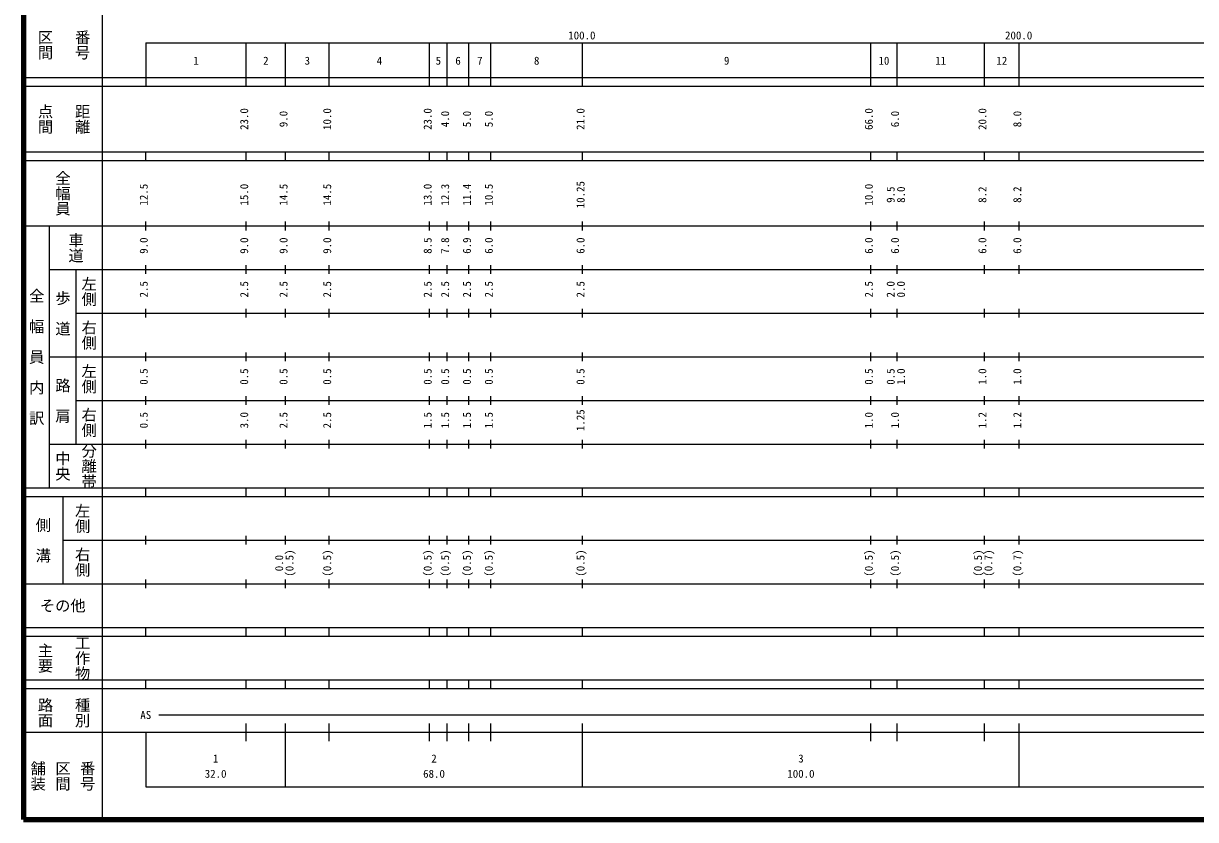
# Model space of a CAD drawing. Units: millimetres on the paper, enlarged 1000 times. Extents: x 40000 to 680000, y 20000 to 380000.
# Drawn here: x 40000 to 308348, y 20000 to 202409 of the extents above; entities that cross this region are included whole.
import ezdxf
from ezdxf.enums import TextEntityAlignment as Align

# ---------------------------------------------------------------- set-up
doc = ezdxf.new("R2010")
doc.units = ezdxf.units.MM
doc.header["$LTSCALE"] = 1000
doc.layers.add('M-TTL', color=2, linetype='Continuous', lineweight=140)
doc.layers.add('M-TTL-BAND', color=7, linetype='Continuous', lineweight=25)
doc.styles.add('@ＭＳ ゴシック', font='')
doc.styles.add('ＭＳ ゴシック', font='')
doc.styles.get('@ＭＳ ゴシック').set_extended_font_data('@MS Gothic')
doc.styles.get('ＭＳ ゴシック').set_extended_font_data('MS Gothic')

msp = doc.modelspace()

# ---------------------------------------------------------------- linework, layer by layer
at = {"layer": 'M-TTL'}
for p, q in [((40000, 380000), (40000, 20000)), ((40000, 20000), (680000, 20000))]:
    msp.add_line(p, q, dxfattribs=at)
at = {"layer": 'M-TTL-BAND'}
for p, q in [((58000, 370000), (58000, 20000)), ((68000, 198000), (579000, 198000)), ((68000, 198000), (68000, 188000)), ((91000, 188000), (91000, 198000)), ((100000, 188000), (100000, 198000)), ((110000, 188000), (110000, 198000)), ((133000, 188000), (133000, 198000)), ((137000, 188000), (137000, 198000)), ((142000, 188000), (142000, 198000)), ((147000, 188000), (147000, 198000)), ((168000, 188000), (168000, 198000)), ((234000, 188000), (234000, 198000)), ((240000, 188000), (240000, 198000)), ((260000, 188000), (260000, 198000)), ((268000, 188000), (268000, 198000)), ((40000, 190000), (579000, 190000)), ((40000, 188000), (579000, 188000)), ((40000, 173000), (579000, 173000)), ((68000, 171000), (68000, 173000)), ((91000, 171000), (91000, 173000)), ((100000, 171000), (100000, 173000)), ((110000, 171000), (110000, 173000)), ((133000, 171000), (133000, 173000)), ((137000, 171000), (137000, 173000)), ((142000, 171000), (142000, 173000)), ((147000, 171000), (147000, 173000)), ((168000, 171000), (168000, 173000)), ((234000, 171000), (234000, 173000)), ((240000, 171000), (240000, 173000)), ((260000, 171000), (260000, 173000)), ((268000, 171000), (268000, 173000)), ((40000, 171000), (579000, 171000)), ((40000, 156000), (579000, 156000)), ((46000, 96000), (46000, 156000)), ((68000, 155000), (68000, 157000)), ((91000, 155000), (91000, 157000)), ((100000, 155000), (100000, 157000)), ((110000, 155000), (110000, 157000)), ((133000, 155000), (133000, 157000)), ((137000, 155000), (137000, 157000)), ((142000, 155000), (142000, 157000)), ((147000, 155000), (147000, 157000)), ((168000, 155000), (168000, 157000)), ((234000, 155000), (234000, 157000)), ((240000, 155000), (240000, 157000)), ((260000, 155000), (260000, 157000)), ((268000, 155000), (268000, 157000)), ((46000, 146000), (579000, 146000)), ((52000, 146000), (52000, 106000)), ((68000, 145000), (68000, 147000)), ((91000, 145000), (91000, 147000)), ((100000, 145000), (100000, 147000)), ((110000, 145000), (110000, 147000)), ((133000, 145000), (133000, 147000)), ((137000, 145000), (137000, 147000)), ((142000, 145000), (142000, 147000)), ((147000, 145000), (147000, 147000)), ((168000, 145000), (168000, 147000)), ((234000, 145000), (234000, 147000)), ((240000, 145000), (240000, 147000)), ((260000, 145000), (260000, 147000)), ((268000, 145000), (268000, 147000)), ((68000, 135000), (68000, 137000)), ((91000, 135000), (91000, 137000)), ((100000, 135000), (100000, 137000)), ((110000, 135000), (110000, 137000)), ((133000, 135000), (133000, 137000)), ((137000, 135000), (137000, 137000)), ((142000, 135000), (142000, 137000)), ((147000, 135000), (147000, 137000)), ((168000, 135000), (168000, 137000)), ((234000, 135000), (234000, 137000)), ((240000, 135000), (240000, 137000)), ((260000, 135000), (260000, 137000)), ((268000, 135000), (268000, 137000)), ((52000, 136000), (579000, 136000)), ((68000, 125000), (68000, 127000)), ((91000, 125000), (91000, 127000)), ((100000, 125000), (100000, 127000)), ((110000, 125000), (110000, 127000)), ((133000, 125000), (133000, 127000)), ((137000, 125000), (137000, 127000)), ((142000, 125000), (142000, 127000)), ((147000, 125000), (147000, 127000)), ((168000, 125000), (168000, 127000)), ((234000, 125000), (234000, 127000)), ((240000, 125000), (240000, 127000)), ((260000, 125000), (260000, 127000)), ((268000, 125000), (268000, 127000)), ((46000, 126000), (579000, 126000)), ((52000, 116000), (579000, 116000)), ((68000, 115000), (68000, 117000)), ((91000, 115000), (91000, 117000)), ((100000, 115000), (100000, 117000)), ((110000, 115000), (110000, 117000)), ((133000, 115000), (133000, 117000)), ((137000, 115000), (137000, 117000)), ((142000, 115000), (142000, 117000)), ((147000, 115000), (147000, 117000)), ((168000, 115000), (168000, 117000)), ((234000, 115000), (234000, 117000)), ((240000, 115000), (240000, 117000)), ((260000, 115000), (260000, 117000)), ((268000, 115000), (268000, 117000)), ((46000, 106000), (579000, 106000)), ((68000, 105000), (68000, 107000)), ((91000, 105000), (91000, 107000)), ((100000, 105000), (100000, 107000)), ((110000, 105000), (110000, 107000)), ((133000, 105000), (133000, 107000)), ((137000, 105000), (137000, 107000)), ((142000, 105000), (142000, 107000)), ((147000, 105000), (147000, 107000)), ((168000, 105000), (168000, 107000)), ((234000, 105000), (234000, 107000)), ((240000, 105000), (240000, 107000)), ((260000, 105000), (260000, 107000)), ((268000, 105000), (268000, 107000)), ((40000, 96000), (579000, 96000)), ((40000, 94000), (579000, 94000)), ((49000, 94000), (49000, 74000)), ((68000, 94000), (68000, 96000)), ((91000, 94000), (91000, 96000)), ((100000, 94000), (100000, 96000)), ((110000, 94000), (110000, 96000)), ((133000, 94000), (133000, 96000)), ((137000, 94000), (137000, 96000)), ((142000, 94000), (142000, 96000)), ((147000, 94000), (147000, 96000)), ((168000, 94000), (168000, 96000)), ((234000, 94000), (234000, 96000)), ((240000, 94000), (240000, 96000)), ((260000, 94000), (260000, 96000)), ((268000, 94000), (268000, 96000)), ((49000, 84000), (579000, 84000)), ((68000, 83000), (68000, 85000)), ((91000, 83000), (91000, 85000)), ((100000, 83000), (100000, 85000)), ((110000, 83000), (110000, 85000)), ((133000, 83000), (133000, 85000)), ((137000, 83000), (137000, 85000)), ((142000, 83000), (142000, 85000)), ((147000, 83000), (147000, 85000)), ((168000, 83000), (168000, 85000)), ((234000, 83000), (234000, 85000)), ((240000, 83000), (240000, 85000)), ((260000, 83000), (260000, 85000)), ((268000, 83000), (268000, 85000)), ((40000, 74000), (579000, 74000)), ((68000, 73000), (68000, 75000)), ((91000, 73000), (91000, 75000)), ((100000, 73000), (100000, 75000)), ((110000, 73000), (110000, 75000)), ((133000, 73000), (133000, 75000)), ((137000, 73000), (137000, 75000)), ((142000, 73000), (142000, 75000)), ((147000, 73000), (147000, 75000)), ((168000, 73000), (168000, 75000)), ((234000, 73000), (234000, 75000)), ((240000, 73000), (240000, 75000)), ((260000, 73000), (260000, 75000)), ((268000, 73000), (268000, 75000)), ((40000, 64000), (579000, 64000)), ((40000, 62000), (579000, 62000)), ((68000, 62000), (68000, 64000)), ((91000, 62000), (91000, 64000)), ((100000, 62000), (100000, 64000)), ((110000, 62000), (110000, 64000)), ((133000, 62000), (133000, 64000)), ((137000, 62000), (137000, 64000)), ((142000, 62000), (142000, 64000)), ((147000, 62000), (147000, 64000)), ((168000, 62000), (168000, 64000)), ((234000, 62000), (234000, 64000)), ((240000, 62000), (240000, 64000)), ((260000, 62000), (260000, 64000)), ((268000, 62000), (268000, 64000)), ((40000, 52000), (579000, 52000)), ((68000, 50000), (68000, 52000)), ((91000, 50000), (91000, 52000)), ((100000, 50000), (100000, 52000)), ((110000, 50000), (110000, 52000)), ((133000, 50000), (133000, 52000)), ((137000, 50000), (137000, 52000)), ((142000, 50000), (142000, 52000)), ((147000, 50000), (147000, 52000)), ((168000, 50000), (168000, 52000)), ((234000, 50000), (234000, 52000)), ((240000, 50000), (240000, 52000)), ((260000, 50000), (260000, 52000)), ((268000, 50000), (268000, 52000)), ((40000, 50000), (579000, 50000)), ((71000, 44000), (385000, 44000)), ((91000, 38000), (91000, 42000)), ((100000, 27500), (100000, 42000)), ((110000, 38000), (110000, 42000)), ((133000, 38000), (133000, 42000)), ((137000, 38000), (137000, 42000)), ((142000, 38000), (142000, 42000)), ((147000, 38000), (147000, 42000)), ((168000, 27500), (168000, 42000)), ((234000, 38000), (234000, 42000)), ((240000, 38000), (240000, 42000)), ((260000, 38000), (260000, 42000)), ((268000, 27500), (268000, 42000)), ((40000, 40000), (579000, 40000)), ((68000, 40000), (68000, 27500)), ((68000, 27500), (579000, 27500))]:
    msp.add_line(p, q, dxfattribs=at)

# ---------------------------------------------------------------- texts
at = {"layer": 'M-TTL-BAND', "style": '@ＭＳ ゴシック'}
for s, p in [('区間', (45000, 197500)), ('番号', (53500, 197500)), ('点間', (45000, 180500)), ('距離', (53500, 180500)), ('全幅員', (49000, 163500)), ('車道', (52000, 151000)), ('左側', (55000, 141000)), ('全\u3000幅\u3000員\u3000内\u3000訳', (43000, 126000)), ('歩\u3000道', (49000, 136000)), ('右側', (55000, 131000)), ('左側', (55000, 121000)), ('路\u3000肩', (49000, 116000)), ('右側', (55000, 111000)), ('分離帯', (55000, 101000)), ('中央', (49000, 101000)), ('左側', (53500, 89000)), ('側\u3000溝', (44500, 84000)), ('右側', (53500, 79000)), ('主要', (45000, 57000)), ('工作物', (53500, 57000)), ('路面', (45000, 44500)), ('種別', (53500, 44500)), ('舗装', (43333, 30000)), ('区間', (49000, 30000)), ('番号', (54667, 30000))]:
    msp.add_text(s, height=2566, rotation=270, dxfattribs=at).set_placement(p, align=Align.MIDDLE_CENTER)
at = {"layer": 'M-TTL-BAND', "style": 'ＭＳ ゴシック'}
for s, p in [('100.0', (167844, 198195)), ('200.0', (267844, 198195)), ('1', (79500, 192405)), ('2', (95500, 192405)), ('3', (105000, 192405)), ('4', (121500, 192405)), ('5', (135000, 192405)), ('6', (139500, 192405)), ('7', (144500, 192405)), ('8', (157500, 192405)), ('9', (201000, 192405)), ('10', (237000, 192405)), ('11', (250000, 192405)), ('12', (264000, 192405)), ('AS', (68000, 42500)), ('2', (134000, 32523)), ('1', (84000, 32523)), ('3', (218000, 32523)), ('32.0', (84000, 29033)), ('68.0', (134000, 29033)), ('100.0', (218000, 29033))]:
    msp.add_text(s, height=1833, dxfattribs=at).set_placement(p, align=Align.BOTTOM_CENTER)
for s, p in [('23.0', (92000, 180500)), ('10.0', (111000, 180500)), ('23.0', (134000, 180500)), ('21.0', (169000, 180500)), ('66.0', (235000, 180500)), ('20.0', (261000, 180500)), ('9.0', (101000, 180500)), ('4.0', (138000, 180500)), ('5.0', (143000, 180500)), ('5.0', (148000, 180500)), ('6.0', (241000, 180500)), ('8.0', (269000, 180500)), ('12.5', (69000, 163174)), ('15.0', (92000, 163174)), ('14.5', (101000, 163174)), ('14.5', (111000, 163174)), ('13.0', (134000, 163174)), ('12.3', (138000, 163174)), ('11.4', (143000, 163174)), ('10.5', (148000, 163174)), ('10.25', (169000, 163174)), ('10.0', (235000, 163174)), ('9.5', (240000, 163174)), ('8.0', (242370, 163174)), ('8.2', (261000, 163174)), ('8.2', (269000, 163174)), ('9.0', (69000, 151500)), ('9.0', (92000, 151500)), ('9.0', (101000, 151500)), ('9.0', (111000, 151500)), ('8.5', (134000, 151500)), ('7.8', (138000, 151500)), ('6.9', (143000, 151500)), ('6.0', (148000, 151500)), ('6.0', (169000, 151500)), ('6.0', (235000, 151500)), ('6.0', (241000, 151500)), ('6.0', (261000, 151500)), ('6.0', (269000, 151500)), ('2.5', (69000, 141500)), ('2.5', (92000, 141500)), ('2.5', (101000, 141500)), ('2.5', (111000, 141500)), ('2.5', (134000, 141500)), ('2.5', (138000, 141500)), ('2.5', (143000, 141500)), ('2.5', (148000, 141500)), ('2.5', (169000, 141500)), ('2.5', (235000, 141500)), ('2.0', (240000, 141500)), ('0.0', (242370, 141500)), ('0.5', (69000, 121500)), ('0.5', (92000, 121500)), ('0.5', (101000, 121500)), ('0.5', (111000, 121500)), ('0.5', (134000, 121500)), ('0.5', (138000, 121500)), ('0.5', (143000, 121500)), ('0.5', (148000, 121500)), ('0.5', (169000, 121500)), ('0.5', (235000, 121500)), ('0.5', (240000, 121500)), ('1.0', (242370, 121500)), ('1.0', (261000, 121500)), ('1.0', (269000, 121500)), ('0.5', (69000, 111500)), ('3.0', (92000, 111500)), ('2.5', (101000, 111500)), ('2.5', (111000, 111500)), ('1.5', (134000, 111500)), ('1.5', (138000, 111500)), ('1.5', (143000, 111500)), ('1.5', (148000, 111500)), ('1.25', (169000, 111500)), ('1.0', (235000, 111500)), ('1.0', (241000, 111500)), ('1.2', (261000, 111500)), ('1.2', (269000, 111500)), ('(0.5)', (102370, 78764)), ('(0.5)', (111000, 78764)), ('(0.5)', (134000, 78764)), ('(0.5)', (138000, 78764)), ('(0.5)', (143000, 78764)), ('(0.5)', (148000, 78764)), ('(0.5)', (169000, 78764)), ('(0.5)', (235000, 78764)), ('(0.5)', (241000, 78764)), ('(0.5)', (260000, 78764)), ('(0.7)', (262370, 78764)), ('(0.7)', (269000, 78764)), ('0.0', (100000, 78764))]:
    msp.add_text(s, height=1833, rotation=90, dxfattribs=at).set_placement(p, align=Align.BOTTOM_CENTER)
msp.add_text('その他', height=2566, dxfattribs=at).set_placement((49000, 69000), align=Align.MIDDLE_CENTER)

doc.saveas('drawing.dxf')
